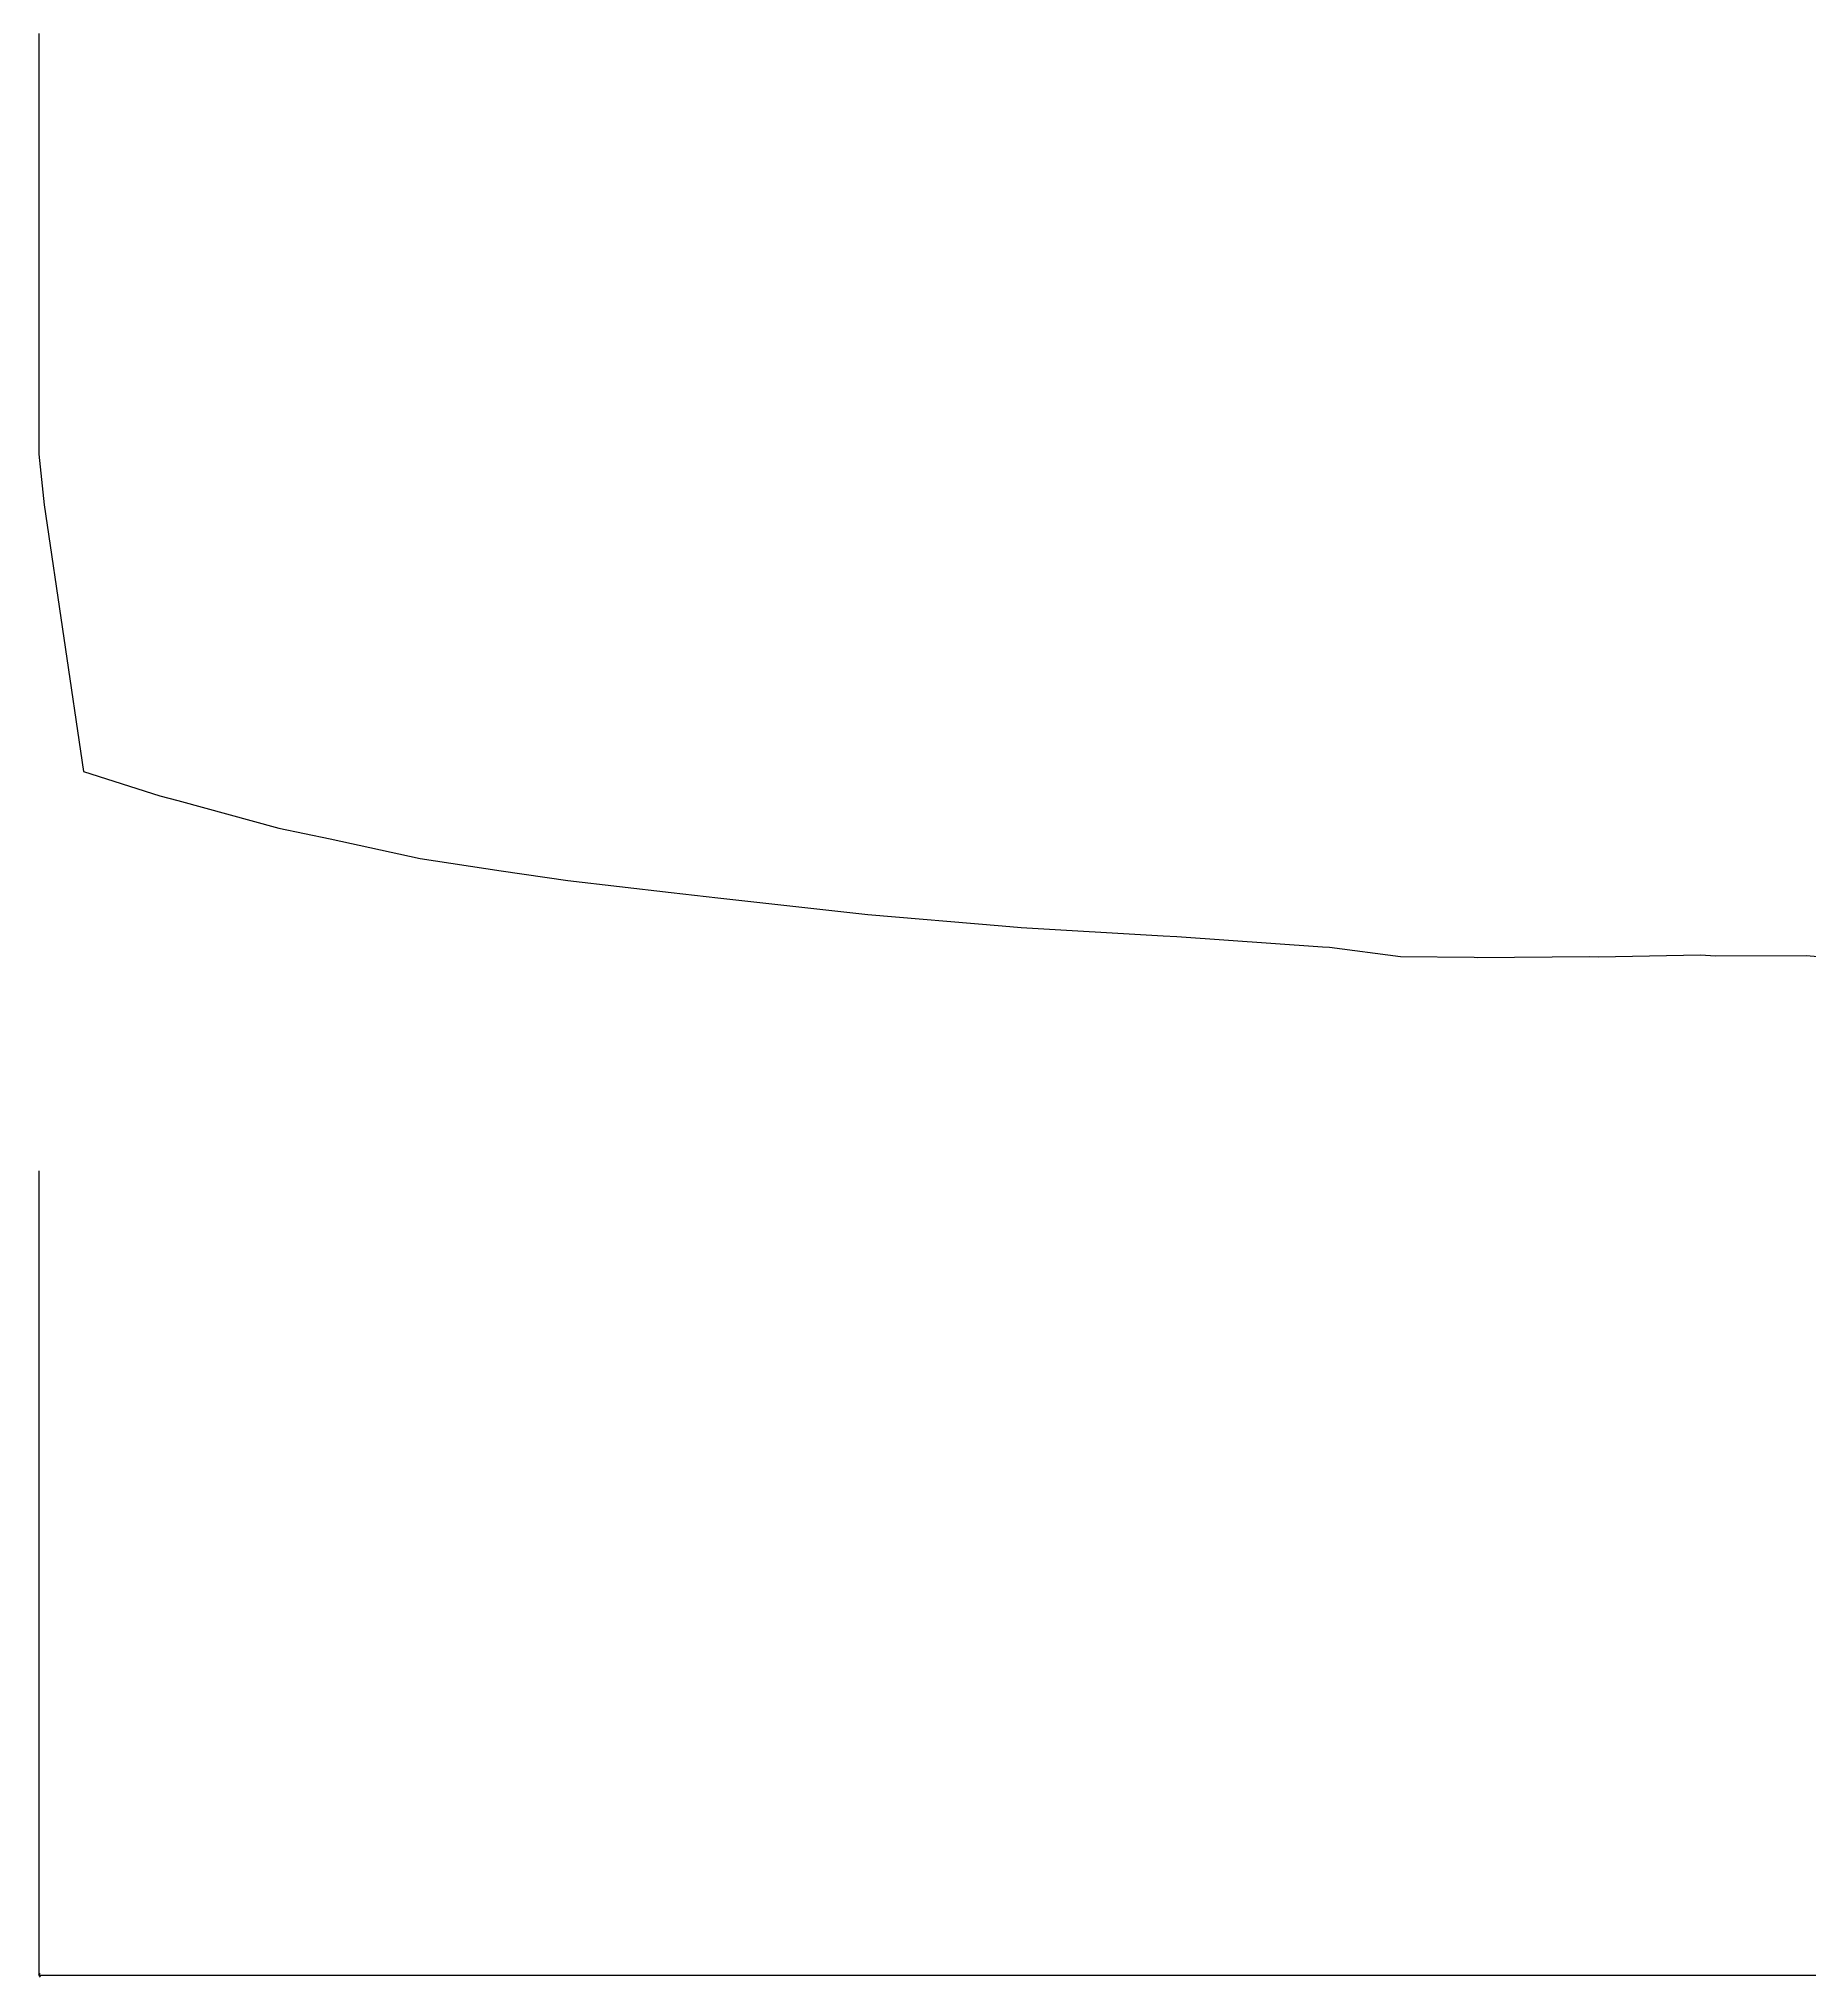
# Model space of a CAD drawing. Header units: millimetres. Extents: x -1724 to 2611, y -1353 to 888.
# Drawn here: x -1724 to -702, y -1353 to -234 of the extents above; entities that cross this region are included whole.
import ezdxf

# ---------------------------------------------------------------- set-up
doc = ezdxf.new("R2010")
doc.units = ezdxf.units.MM
doc.dimstyles.get("Standard").update_dxf_attribs({"dimtxt": 2.5, "dimasz": 2.5, "dimexe": 1.25, "dimexo": 0.625, "dimtad": 1, "dimcen": 2.5, "dimazin": 3, "dimtfac": 1, "dimtmove": 0, "dimatfit": 3})

# ---------------------------------------------------------------- blocks, each defined once
blk = doc.blocks.new('*D1')
at = {"layer": 'DIMENSIONS'}
for p, q in [((-1724.061, -887.585), (-1724.061, -1351.9323)), ((2145.5, -887.585), (2145.5, -1351.9323)), ((-1724.061, -1351.9323), (-1723.186, -1350.8073)), ((-1724.061, -1351.9323), (2145.5, -1351.9323)), ((-1724.061, -1351.9323), (-1723.186, -1353.0573)), ((-1724.061, -1351.9323), (-1721.561, -1351.9323)), ((2145.5, -1351.9323), (2143, -1351.9323)), ((2145.5, -1351.9323), (2144.625, -1350.8073)), ((2145.5, -1351.9323), (2144.625, -1353.0573))]:
    blk.add_line(p, q, dxfattribs=at)
blk.add_text('3869.56', height=2.5, dxfattribs=at).set_placement((210.7195, -1349.9323))

msp = doc.modelspace()

# ---------------------------------------------------------------- linework, layer by layer
at = {"layer": 'кузов_drawing'}
for p, q in [((-1724.0588, -231.0219), (-1724.0586, -242.9709)), ((-1724.0586, -242.9709), (-1724.0523, -462.5385)), ((-1724.0523, -462.5385), (-1724.0519, -473.8488)), ((-1724.0519, -473.8488), (-1720.935, -503.0733)), ((-1720.935, -503.0733), (-1698.2926, -657.0424)), ((-1698.2926, -657.0424), (-1654.1964, -671.1759)), ((-1654.1964, -671.1759), (-1643.7134, -673.8514)), ((-1643.7134, -673.8514), (-1585.4816, -689.7817)), ((-1585.4816, -689.7817), (-1555.917, -696.0218)), ((-1555.917, -696.0218), (-1503.8651, -707.3952)), ((-1503.8651, -707.3952), (-1457.053, -714.3719)), ((-1457.053, -714.3719), (-1418.7186, -719.9979)), ((-1418.7186, -719.9979), (-1358.9507, -727.0203)), ((-1358.9507, -727.0203), (-1331.9597, -730.0338)), ((-1331.9597, -730.0338), (-1262.6854, -737.7374)), ((-1262.6854, -737.7374), (-1245.5056, -739.5933)), ((-1245.5056, -739.5933), (-1167.947, -746.2668)), ((-1167.947, -746.2668), (-1156.9908, -747.2216)), ((-1156.9908, -747.2216), (-1074.9851, -751.864)), ((-1074.9851, -751.864), (-1067.1159, -752.3259)), ((-1067.1159, -752.3259), (-983.029, -758.2195)), ((-983.029, -758.2195), (-978.9317, -758.5158)), ((-978.9317, -758.5158), (-938.0295, -763.8463)), ((-938.0295, -763.8463), (-895.4888, -764.3193)), ((-895.4888, -764.3193), (-893.6717, -764.3705)), ((-893.6717, -764.3705), (-828.8516, -763.8755)), ((-828.8516, -763.8755), (-823.6968, -764.0234)), ((-823.6968, -764.0234), (-764.8094, -762.9882)), ((-764.8094, -762.9882), (-756.1536, -763.4137)), ((-756.1536, -763.4137), (-703.6179, -763.2355)), ((-703.6179, -763.2355), (-688.4471, -764.7318))]:
    msp.add_line(p, q, dxfattribs=at)

# ---------------------------------------------------------------- dimensions: what is measured, and where the dimension line sits
at = {"layer": 'DIMENSIONS'}
dim = msp.add_linear_dim(base=(210.7195, -1351.9323), p1=(-1724.061, -887.585), p2=(2145.5, -887.585), text='3869.56', dimstyle='Standard', dxfattribs=at)
dim.commit()
dim.dimension.update_dxf_attribs({"geometry": '*D1', "text_midpoint": (210.7195, -1349.9323)})

doc.saveas('drawing.dxf')
